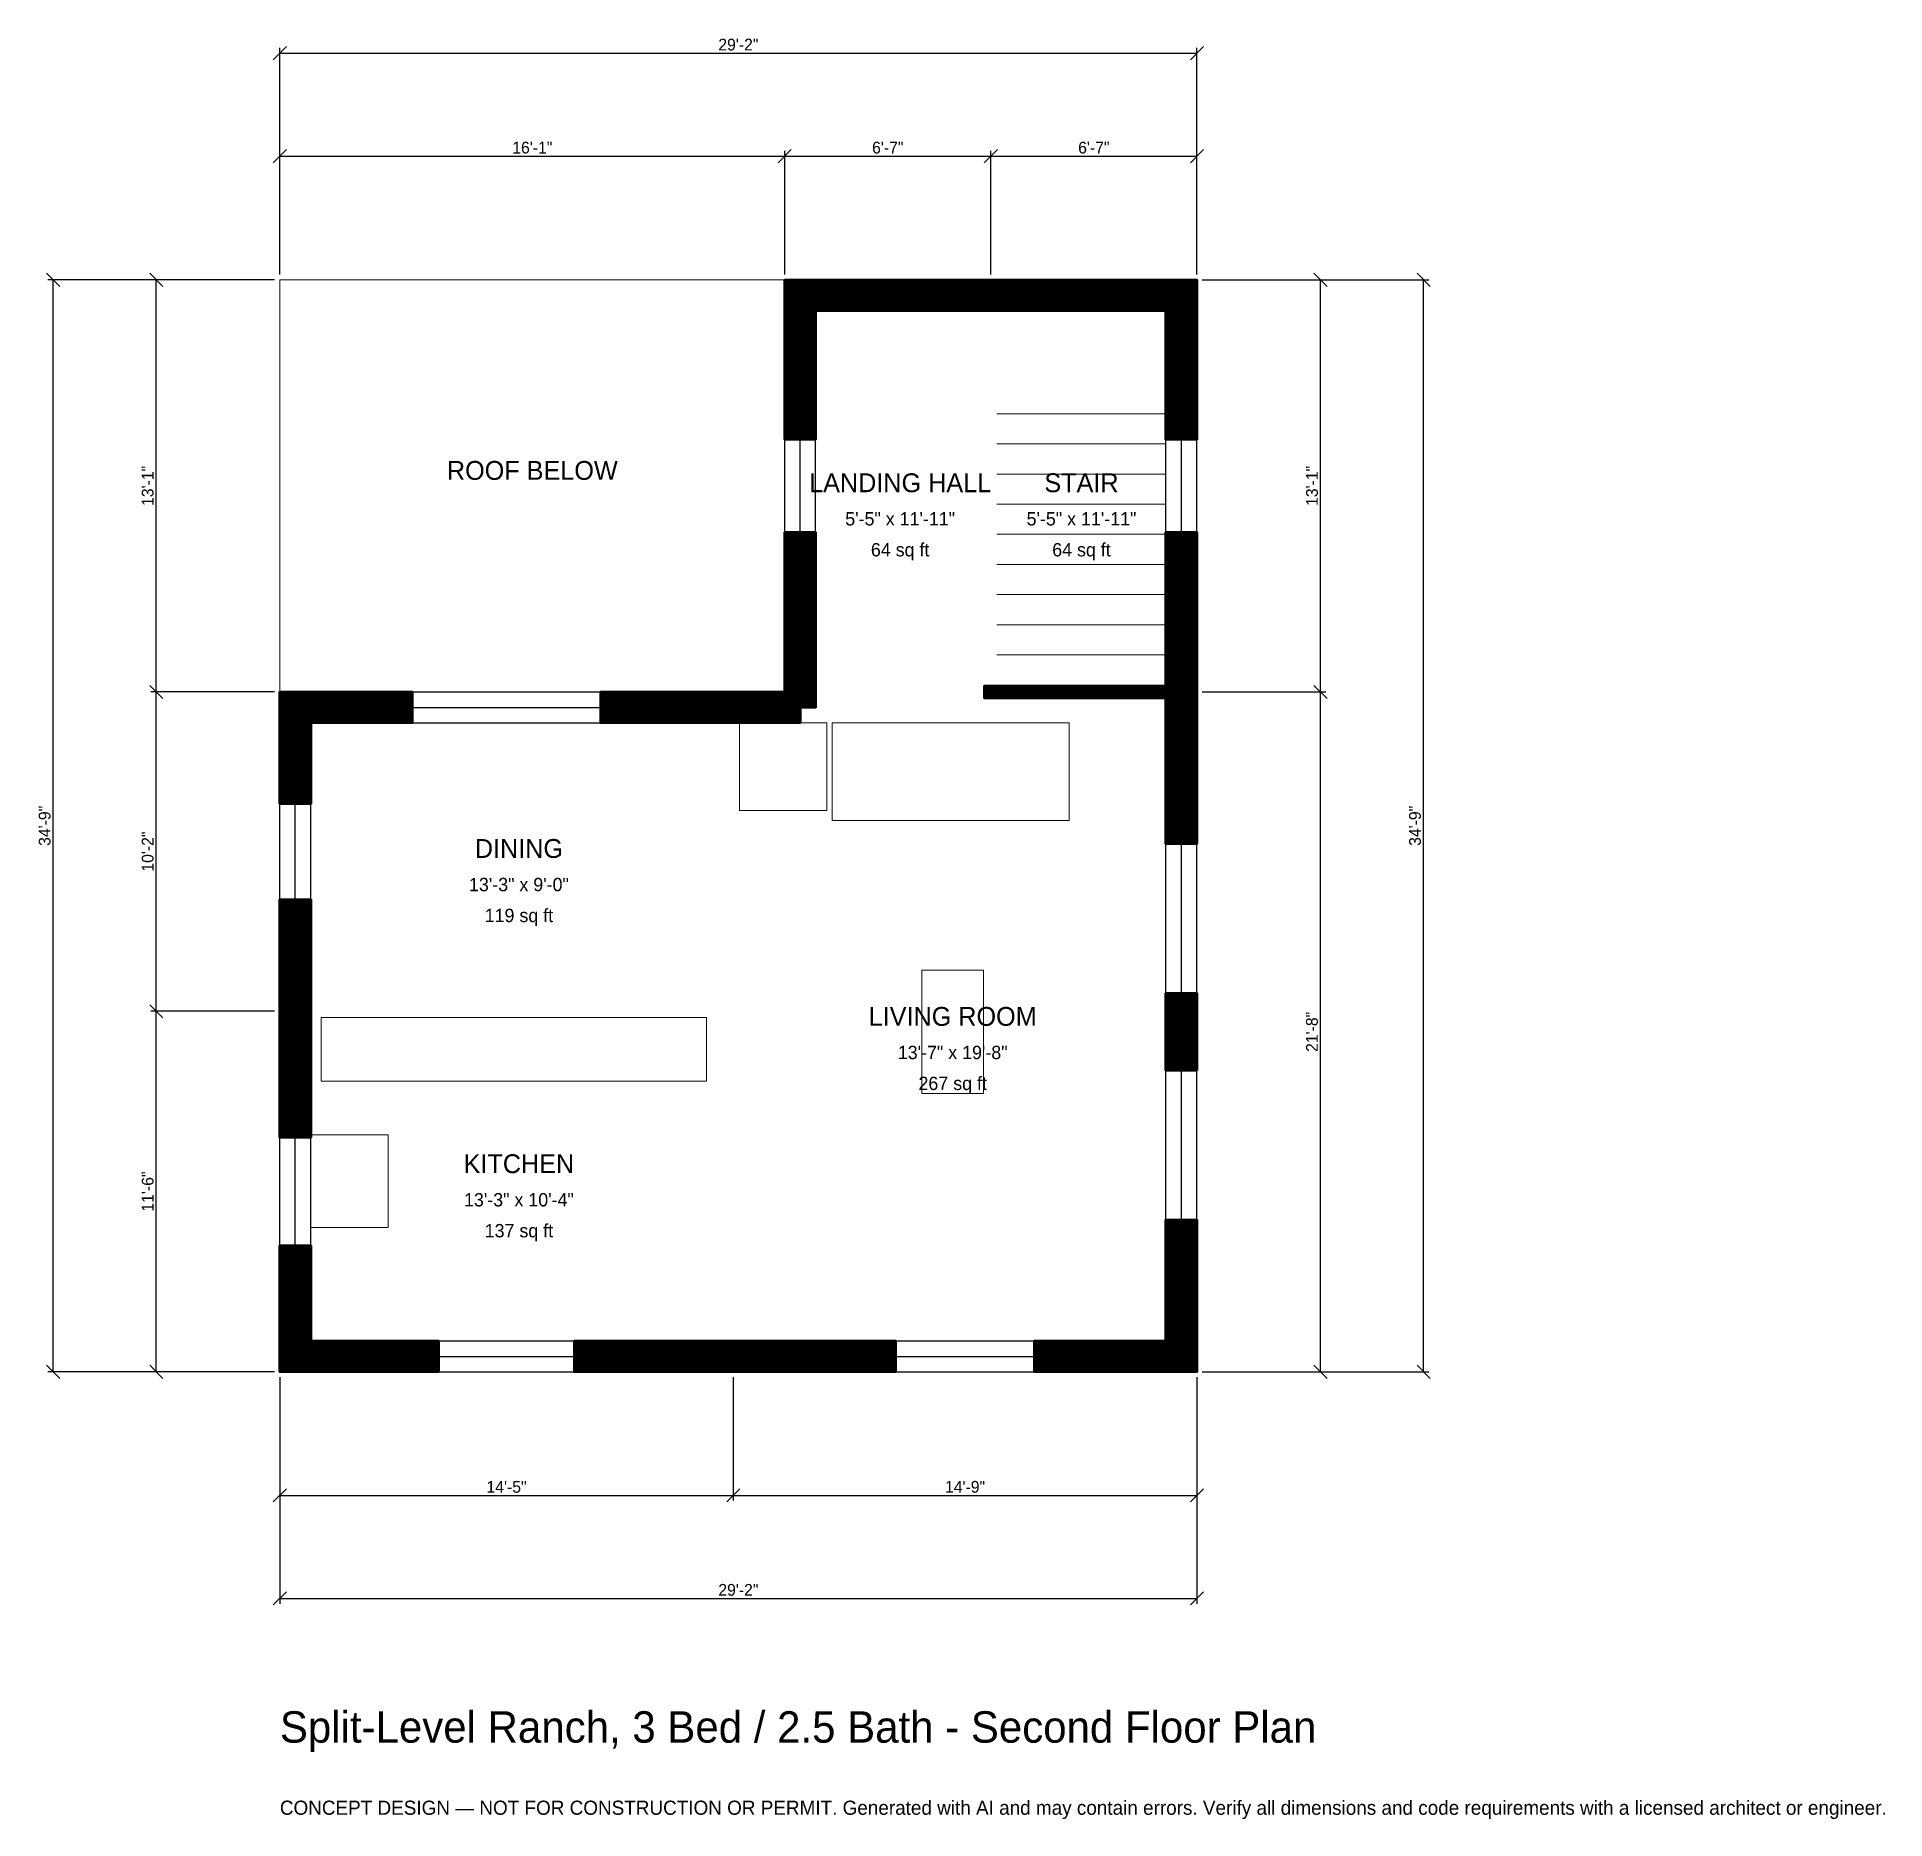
# Model space of a CAD drawing. Header units: inches. Extents: x -93 to 613, y -171 to 510.
import ezdxf
from ezdxf.enums import TextEntityAlignment as Align

# ---------------------------------------------------------------- set-up
doc = ezdxf.new("R2010")
doc.units = ezdxf.units.IN
doc.header["$MEASUREMENT"] = 0
doc.linetypes.add('DASHED', pattern=[0.6, 0.5, -0.1])
for name, color, linetype, lineweight in [('A-ANNO-DIMS', 1, 'Continuous', 13), ('A-ANNO-TEXT', 7, 'Continuous', 18), ('A-AREA-IDEN', 7, 'Continuous', 18), ('A-FLOR-FIXT', 9, 'Continuous', 13), ('A-FLOR-STRS', 3, 'Continuous', 18), ('A-FURN', 9, 'Continuous', 13), ('A-GLAZ', 4, 'Continuous', 25), ('A-SITE-PAVE', 8, 'Continuous', 13), ('A-WALL', 7, 'Continuous', 50), ('A-WALL-PATT', 8, 'Continuous', 13)]:
    doc.layers.add(name, color=color, linetype=linetype, lineweight=lineweight)
doc.dimstyles.new('PLAN', dxfattribs={"dimtxt": 4.5, "dimasz": 3, "dimexe": 2, "dimexo": 2, "dimgap": 1, "dimtad": 1, "dimdec": 0, "dimlunit": 4, "dimtsz": 2.5, "dimcen": 2.5, "dimclrd": 1, "dimclre": 1, "dimazin": 3, "dimtfac": 1, "dimtmove": 0, "dimatfit": 3})

msp = doc.modelspace()

# ---------------------------------------------------------------- hatches: boundary and pattern name
at = {"layer": 'A-WALL-PATT'}
h = msp.add_hatch(dxfattribs=at)
h.set_pattern_fill('ANSI31', color=8, scale=0.8)
h.paths.add_polyline_path([(11.811, 0), (0, 0), (0, 0), (0, 0), (0, 11.811), (0, 11.811), (0, 48.2283), (11.811, 48.2283), (11.811, 11.811), (60.6299, 11.811), (60.6299, 0), (11.811, 0), (11.811, 0)])
h.paths.add_polyline_path([(0, 131.8898), (0, 143.7008), (0, 180.5118), (11.811, 180.5118), (11.811, 143.7008), (11.811, 131.8898), (11.811, 89.5669), (0, 89.5669), (0, 131.8898)])
h.paths.add_polyline_path([(0, 248.0315), (0, 248.0315), (0, 259.8425), (0, 259.8425), (0, 259.8426), (11.811, 259.8426), (11.811, 259.8425), (50.5906, 259.8425), (50.5906, 248.0315), (11.811, 248.0315), (11.811, 217.126), (0, 217.126), (0, 248.0315)])
h.paths.add_polyline_path([(167.3228, 259.8425), (179.1339, 259.8425), (192.9134, 259.8425), (192.9134, 320.8661), (204.7244, 320.8661), (204.7244, 253.937), (198.8189, 253.937), (198.8189, 248.0315), (179.1339, 248.0315), (167.3228, 248.0315), (122.6378, 248.0315), (122.6378, 259.8425), (167.3228, 259.8425)])
h.paths.add_polyline_path([(192.9134, 405.5118), (192.9133, 405.5118), (192.9133, 417.3228), (192.9134, 417.3228), (192.9134, 417.3229), (204.7244, 417.3229), (204.7244, 417.3228), (265.748, 417.3228), (277.5591, 417.3228), (338.5827, 417.3228), (338.5827, 417.3229), (350.3937, 417.3229), (350.3937, 417.3228), (350.3937, 417.3228), (350.3937, 405.5118), (350.3937, 405.5118), (350.3937, 356.2992), (338.5827, 356.2992), (338.5827, 405.5118), (277.5591, 405.5118), (265.748, 405.5118), (204.7244, 405.5118), (204.7244, 356.2992), (192.9134, 356.2992), (192.9134, 405.5118)])
h.paths.add_polyline_path([(350.3937, 265.748), (350.3937, 262.2047), (350.3937, 262.2047), (350.3937, 257.4803), (350.3937, 257.4803), (350.3937, 253.937), (350.3937, 201.7717), (338.5827, 201.7717), (338.5827, 253.937), (338.5827, 257.4803), (269.2913, 257.4803), (269.2913, 262.2047), (338.5827, 262.2047), (338.5827, 265.748), (338.5827, 320.8661), (350.3937, 320.8661), (350.3937, 265.748)])
h.paths.add_polyline_path([(350.3937, 115.1575), (338.5827, 115.1575), (338.5827, 144.685), (350.3937, 144.685), (350.3937, 115.1575)])
h.paths.add_polyline_path([(350.3937, 11.811), (350.3937, 11.811), (350.3937, 0), (350.3937, 0), (350.3937, 0), (338.5827, 0), (338.5827, 0), (288.3858, 0), (288.3858, 11.811), (338.5827, 11.811), (338.5827, 58.0709), (350.3937, 58.0709), (350.3937, 11.811)])
h.paths.add_polyline_path([(179.1339, 0), (167.3228, 0), (112.5984, 0), (112.5984, 11.811), (167.3228, 11.811), (179.1339, 11.811), (235.2362, 11.811), (235.2362, 0), (179.1339, 0)])

# ---------------------------------------------------------------- linework, layer by layer
at = {"layer": 'A-FLOR-FIXT'}
msp.add_lwpolyline([(15.748, 111.0236), (162.9921, 111.0236), (162.9921, 135.4331), (15.748, 135.4331)], close=True, dxfattribs=at)
at = {"layer": 'A-FLOR-STRS'}
for p, q in [((274.0157, 366.1417), (338.5827, 366.1417)), ((274.0157, 354.626), (338.5827, 354.626)), ((274.0157, 343.1102), (338.5827, 343.1102)), ((274.0157, 331.5945), (338.5827, 331.5945)), ((274.0157, 320.0787), (338.5827, 320.0787)), ((274.0157, 308.563), (338.5827, 308.563)), ((274.0157, 297.0472), (338.5827, 297.0472)), ((274.0157, 285.5315), (338.5827, 285.5315)), ((274.0157, 274.0157), (338.5827, 274.0157))]:
    msp.add_line(p, q, dxfattribs=at)
at = {"layer": 'A-FURN'}
for points in [[(175.5906, 214.5669), (209.0551, 214.5669), (209.0551, 248.0315), (175.5906, 248.0315)], [(211.0236, 210.6299), (301.5748, 210.6299), (301.5748, 248.0315), (211.0236, 248.0315)], [(245.2756, 106.2992), (268.8976, 106.2992), (268.8976, 153.5433), (245.2756, 153.5433)], [(11.811, 55.1181), (41.3386, 55.1181), (41.3386, 90.5512), (11.811, 90.5512)]]:
    msp.add_lwpolyline(points, close=True, dxfattribs=at)
at = {"layer": 'A-GLAZ'}
for p, q in [((192.9134, 320.8661), (192.9134, 356.2992)), ((198.8189, 320.8661), (198.8189, 356.2992)), ((204.7244, 320.8661), (204.7244, 356.2992)), ((338.5827, 320.8661), (338.5827, 356.2992)), ((344.4882, 320.8661), (344.4882, 356.2992)), ((350.3937, 320.8661), (350.3937, 356.2992)), ((50.5906, 259.8425), (122.6378, 259.8425)), ((50.5906, 253.937), (122.6378, 253.937)), ((50.5906, 248.0315), (122.6378, 248.0315)), ((0, 180.5118), (0, 217.126)), ((5.9055, 180.5118), (5.9055, 217.126)), ((11.811, 180.5118), (11.811, 217.126)), ((338.5827, 144.685), (338.5827, 201.7717)), ((344.4882, 144.685), (344.4882, 201.7717)), ((350.3937, 144.685), (350.3937, 201.7717)), ((338.5827, 58.0709), (338.5827, 115.1575)), ((344.4882, 58.0709), (344.4882, 115.1575)), ((350.3937, 58.0709), (350.3937, 115.1575)), ((0, 48.2283), (0, 89.5669)), ((5.9055, 48.2283), (5.9055, 89.5669)), ((11.811, 48.2283), (11.811, 89.5669)), ((60.6299, 11.811), (112.5984, 11.811)), ((235.2362, 11.811), (288.3858, 11.811)), ((60.6299, 5.9055), (112.5984, 5.9055)), ((60.6299, 0), (112.5984, 0)), ((235.2362, 5.9055), (288.3858, 5.9055)), ((235.2362, 0), (288.3858, 0))]:
    msp.add_line(p, q, dxfattribs=at)
at = {"layer": 'A-SITE-PAVE', "linetype": 'DASHED'}
msp.add_lwpolyline([(0, 259.8425), (192.9134, 259.8425), (192.9134, 417.3228), (0, 417.3228)], close=True, dxfattribs=at)
at = {"layer": 'A-WALL'}
for points in [[(192.9134, 405.5118), (192.9133, 405.5118), (192.9133, 417.3228), (192.9134, 417.3228), (192.9134, 417.3229), (204.7244, 417.3229), (204.7244, 417.3228), (265.748, 417.3228), (277.5591, 417.3228), (338.5827, 417.3228), (338.5827, 417.3229), (350.3937, 417.3229), (350.3937, 417.3228), (350.3937, 417.3228), (350.3937, 405.5118), (350.3937, 405.5118), (350.3937, 356.2992), (338.5827, 356.2992), (338.5827, 405.5118), (277.5591, 405.5118), (265.748, 405.5118), (204.7244, 405.5118), (204.7244, 356.2992), (192.9134, 356.2992), (192.9134, 405.5118)], [(167.3228, 259.8425), (179.1339, 259.8425), (192.9134, 259.8425), (192.9134, 320.8661), (204.7244, 320.8661), (204.7244, 253.937), (198.8189, 253.937), (198.8189, 248.0315), (179.1339, 248.0315), (167.3228, 248.0315), (122.6378, 248.0315), (122.6378, 259.8425), (167.3228, 259.8425)], [(350.3937, 265.748), (350.3937, 262.2047), (350.3937, 262.2047), (350.3937, 257.4803), (350.3937, 257.4803), (350.3937, 253.937), (350.3937, 201.7717), (338.5827, 201.7717), (338.5827, 253.937), (338.5827, 257.4803), (269.2913, 257.4803), (269.2913, 262.2047), (338.5827, 262.2047), (338.5827, 265.748), (338.5827, 320.8661), (350.3937, 320.8661), (350.3937, 265.748)], [(0, 248.0315), (0, 248.0315), (0, 259.8425), (0, 259.8425), (0, 259.8426), (11.811, 259.8426), (11.811, 259.8425), (50.5906, 259.8425), (50.5906, 248.0315), (11.811, 248.0315), (11.811, 217.126), (0, 217.126), (0, 248.0315)], [(0, 131.8898), (0, 143.7008), (0, 180.5118), (11.811, 180.5118), (11.811, 143.7008), (11.811, 131.8898), (11.811, 89.5669), (0, 89.5669), (0, 131.8898)], [(350.3937, 115.1575), (338.5827, 115.1575), (338.5827, 144.685), (350.3937, 144.685), (350.3937, 115.1575)], [(350.3937, 11.811), (350.3937, 11.811), (350.3937, 0), (350.3937, 0), (350.3937, 0), (338.5827, 0), (338.5827, 0), (288.3858, 0), (288.3858, 11.811), (338.5827, 11.811), (338.5827, 58.0709), (350.3937, 58.0709), (350.3937, 11.811)], [(11.811, 0), (0, 0), (0, 0), (0, 0), (0, 11.811), (0, 11.811), (0, 48.2283), (11.811, 48.2283), (11.811, 11.811), (60.6299, 11.811), (60.6299, 0), (11.811, 0), (11.811, 0)], [(179.1339, 0), (167.3228, 0), (112.5984, 0), (112.5984, 11.811), (167.3228, 11.811), (179.1339, 11.811), (235.2362, 11.811), (235.2362, 0), (179.1339, 0)]]:
    msp.add_lwpolyline(points, close=True, dxfattribs=at)

# ---------------------------------------------------------------- texts
at = {"layer": 'A-ANNO-TEXT'}
for s, height, p in [('Split-Level Ranch, 3 Bed / 2.5 Bath - Second Floor Plan', 12, (0, -141.7323)), ('CONCEPT DESIGN — NOT FOR CONSTRUCTION OR PERMIT. Generated with AI and may contain errors. Verify all dimensions and code requirements with a licensed architect or engineer.', 5.4, (0, -169.2913))]:
    msp.add_text(s, height=height, dxfattribs=at).set_placement(p)
at = {"layer": 'A-AREA-IDEN'}
for s, height, p in [('ROOF BELOW', 7.2, (96.4567, 344.4882)), ('LANDING HALL', 7.2, (237.0079, 339.7638)), ('STAIR', 7.2, (306.2992, 339.7638)), ('5\'-5" x 11\'-11"', 5.1, (237.0079, 325.9843)), ('5\'-5" x 11\'-11"', 5.1, (306.2992, 325.9843)), ('64 sq ft', 5.1, (237.0079, 314.1732)), ('64 sq ft', 5.1, (306.2992, 314.1732)), ('DINING', 7.2, (91.3386, 200)), ('13\'-3" x 9\'-0"', 5.1, (91.3386, 186.2205)), ('119 sq ft', 5.1, (91.3386, 174.4094)), ('LIVING ROOM', 7.2, (257.0866, 135.8268)), ('13\'-7" x 19\'-8"', 5.1, (257.0866, 122.0472)), ('267 sq ft', 5.1, (257.0866, 110.2362)), ('KITCHEN', 7.2, (91.3386, 79.5276)), ('13\'-3" x 10\'-4"', 5.1, (91.3386, 65.748)), ('137 sq ft', 5.1, (91.3386, 53.937))]:
    msp.add_text(s, height=height, dxfattribs=at).set_placement(p, align=Align.MIDDLE_CENTER)

# ---------------------------------------------------------------- dimensions: what is measured, and where the dimension line sits
at = {"layer": 'A-ANNO-DIMS'}
for base, p1, p2, text in [((0, 503.937), (0, 417.3228), (350.3937, 417.3228), '29\'-2"'), ((0, 464.5669), (0, 417.3228), (192.9134, 417.3228), '16\'-1"'), ((192.9134, 464.5669), (192.9134, 417.3228), (271.6535, 417.3228), '6\'-7"'), ((271.6535, 464.5669), (271.6535, 417.3228), (350.3937, 417.3228), '6\'-7"'), ((0, -47.2441), (0, 0), (173.2283, 0), '14\'-5"'), ((0, -86.6142), (0, 0), (350.3937, 0), '29\'-2"'), ((173.2283, -47.2441), (173.2283, 0), (350.3937, 0), '14\'-9"')]:
    msp.add_linear_dim(base=base, p1=p1, p2=p2, text=text, dimstyle='PLAN', dxfattribs=at).render()
for base, p1, p2, text in [((-86.6142, 0), (0, 0), (0, 417.3228), '34\'-9"'), ((-47.2441, 259.8425), (0, 259.8425), (0, 417.3228), '13\'-1"'), ((397.6378, 259.8425), (350.3937, 259.8425), (350.3937, 417.3228), '13\'-1"'), ((437.0079, 0), (350.3937, 0), (350.3937, 417.3228), '34\'-9"'), ((-47.2441, 137.7953), (0, 137.7953), (0, 259.8425), '10\'-2"'), ((397.6378, 0), (350.3937, 0), (350.3937, 259.8425), '21\'-8"'), ((-47.2441, 0), (0, 0), (0, 137.7953), '11\'-6"')]:
    msp.add_linear_dim(base=base, p1=p1, p2=p2, angle=90, text=text, dimstyle='PLAN', dxfattribs=at).render()

doc.saveas('drawing.dxf')
